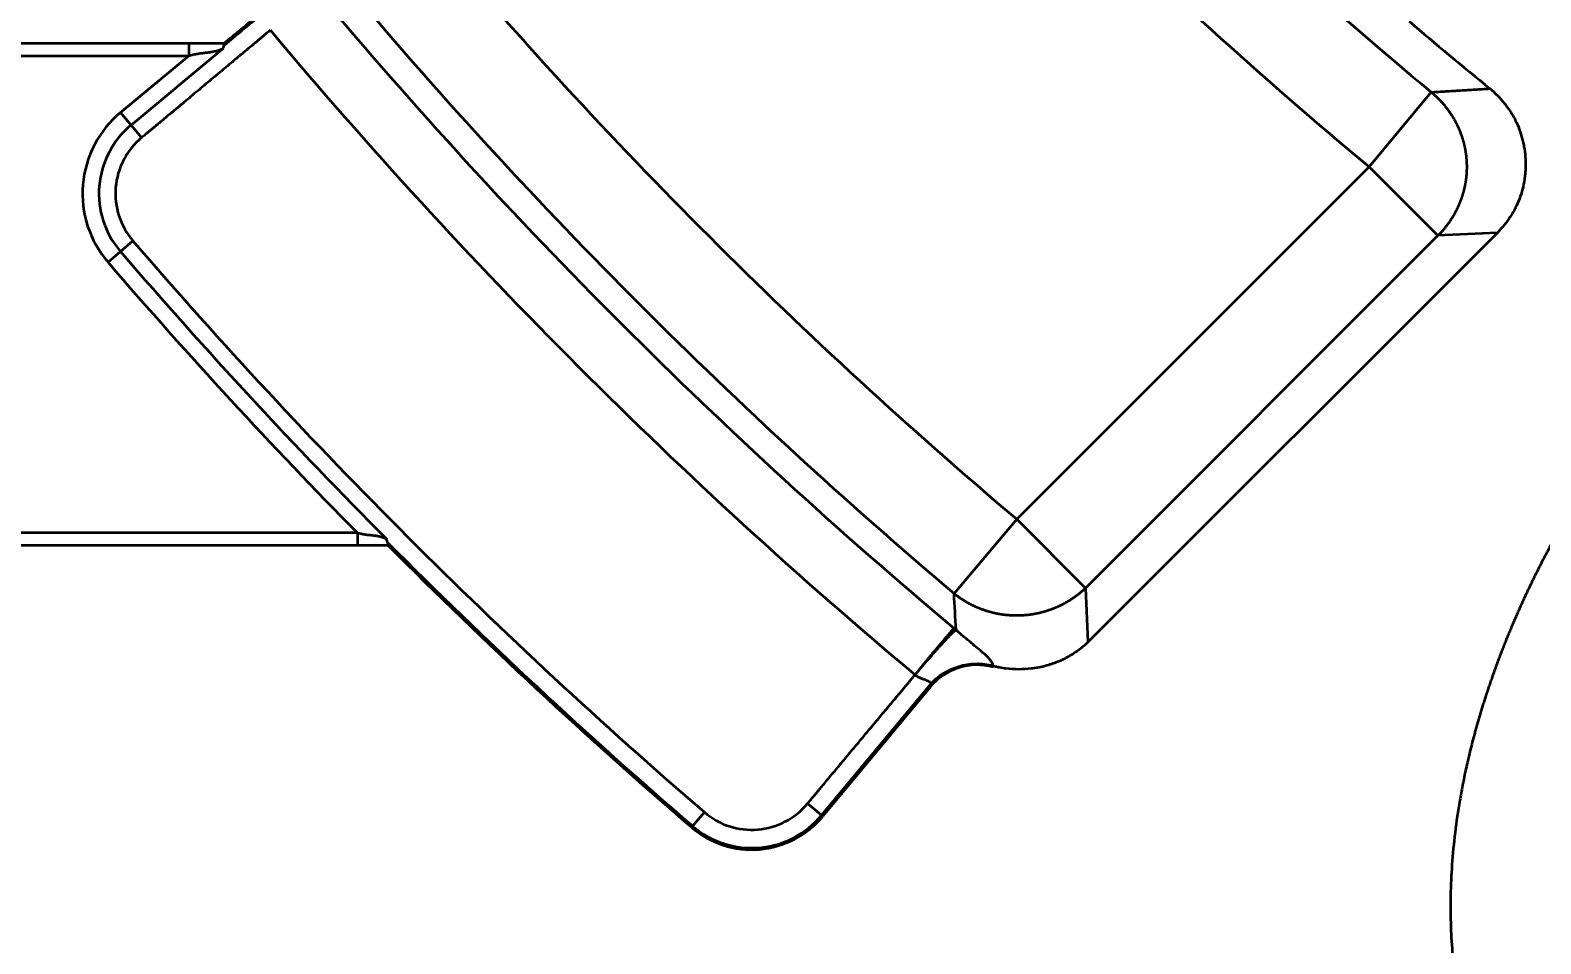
# Model space of a CAD drawing. Header units: millimetres. Extents: x -742 to 742, y -525 to 525.
# Drawn here: x -411.33 to -362.33, y 10.84 to 40.48 of the extents above; entities that cross this region are included whole.
import ezdxf

# ---------------------------------------------------------------- set-up
doc = ezdxf.new("R2010")
doc.units = ezdxf.units.MM
doc.layers.get('0').update_dxf_attribs({"lineweight": 18})
doc.layers.add('尺寸线层', color=3, linetype='Continuous', lineweight=18)
doc.layers.add('粗实线层', color=7, linetype='Continuous', lineweight=35)
doc.styles.add('标准', font='', dxfattribs={"width": 0.667})
doc.styles.get('标准').set_extended_font_data('宋体')
doc.dimstyles.new('标准', dxfattribs={"dimscale": 3, "dimtxt": 3.5, "dimasz": 4, "dimexe": 2, "dimexo": 0, "dimtad": 1, "dimdsep": 46, "dimtxsty": '标准', "dimblk": '_CAXARROW', "dimcen": 0, "dimdle": 6, "dimazin": 2, "dimtfac": 0.707107, "dimtdec": 3, "dimtmove": 2, "dimatfit": 3, "dimfxl": 1, "dimfrac": 2, "dimtolj": 1, "dimarcsym": 1})

# ---------------------------------------------------------------- blocks, each defined once
blk = doc.blocks.new('*X10')
at = {"layer": '尺寸线层', "color": 0, "lineweight": 18}
blk.add_line((-474.916, -11.807), (-474.916, -103.314), dxfattribs=at)
at = {"layer": '尺寸线层', "color": 0, "lineweight": 18, "insert": (-481.954, -93.015), "char_height": 10.5, "width": 41.19614, "attachment_point": 5, "rotation": 90, "line_spacing_factor": 1.15057, "style": '标准'}
blk.add_mtext('\\T1.1;-200', dxfattribs=at)
blk = doc.blocks.new('_CAXARROW')
blk.add_hatch(color=0).paths.add_polyline_path([(0, 0), (-1, 0.125), (-1, -0.125)], flags=0)

msp = doc.modelspace()

# ---------------------------------------------------------------- linework, layer by layer
at = {"layer": '粗实线层'}
for p, q in [((-406.19, 40.047), (-423.916, 40.047)), ((-408.06, 37.403), (-405.066, 39.892)), ((-405.052, 40.047), (-406.19, 40.047)), ((-406.19, 40.047), (-406.19, 39.65)), ((-423.916, 39.65), (-406.19, 39.65)), ((-408.4, 37.814), (-406.19, 39.65)), ((-367.899, 36.044), (-365.887, 38.47)), ((-408.06, 37.403), (-408.4, 37.814)), ((-407.719, 36.993), (-408.06, 37.403)), ((-379.33, 24.613), (-367.899, 36.044)), ((-367.899, 36.044), (-365.67, 33.816)), ((-377.101, 22.384), (-365.67, 33.816)), ((-363.741, 33.911), (-377.024, 20.627)), ((-363.741, 33.911), (-365.67, 33.816)), ((-408.403, 33.297), (-407.998, 33.645)), ((-408.807, 32.949), (-408.403, 33.297)), ((-379.33, 24.613), (-381.364, 22.206)), ((-377.101, 22.384), (-379.33, 24.613)), ((-400.718, 24.17), (-435.716, 24.17)), ((-400.718, 24.17), (-400.718, 23.774)), ((-435.716, 23.774), (-400.718, 23.774)), ((-400.718, 23.774), (-399.731, 23.774)), ((-377.101, 22.384), (-377.024, 20.627)), ((-385.662, 15.014), (-382.145, 19.247)), ((-382.136, 19.173), (-385.621, 14.98)), ((-382.145, 19.247), (-382.136, 19.173)), ((-385.662, 15.014), (-386.117, 15.392)), ((-389.851, 14.664), (-389.465, 15.112)), ((-385.621, 14.98), (-385.662, 15.014)), ((-389.885, 14.623), (-389.851, 14.664))]:
    msp.add_line(p, q, dxfattribs=at)
for centre, radius, start, end in [((-274.916, 148.193), 142.53, 219.66279, 230.3378), ((-274.916, 148.193), 145.681, 219.66279, 230.3378), ((-274.916, 148.193), 161.784, 220.19541, 229.80525), ((-274.916, 148.193), 165.8, 219.94724, 230.05195), ((-274.916, 148.193), 164.936, 220.19541, 229.80525), ((-274.916, 148.193), 141.233, 229.51809, 230.90309), ((-274.916, 148.193), 167.77, 219.94354, 230.05581), ((-406.213, 35.182), 3.422, 129.7278, 220.7201), ((-406.213, 35.182), 2.889, 129.7278, 220.7201), ((-406.213, 35.182), 2.355, 129.7278, 220.7201), ((-274.919, 148.193), 175.588, 220.72007, 229.28058), ((-274.919, 148.193), 176.655, 220.72007, 224.59245), ((-274.919, 148.193), 176.121, 220.72007, 224.8588), ((-274.919, 148.193), 176.179, 224.88873, 229.28058), ((-274.919, 148.193), 176.233, 224.90976, 229.28058), ((-387.928, 16.897), 2.355, 229.2806, 320.2729), ((-387.928, 16.897), 3, 229.2806, 320.2729), ((-387.928, 16.897), 2.946, 229.2806, 320.2729)]:
    msp.add_arc(centre, radius, start, end, dxfattribs=at)
msp.add_ellipse((-380.612, 17.83), major_axis=(-0.229, 2.046), ratio=0.971363, start_param=5.907367, end_param=7.034426, dxfattribs=at)
for points, degree in [([(-405.052, 40.047), (-404.68, 40.357), (-404.305, 40.663), (-403.936, 40.975)], 3), ([(-403.862, 40.967), (-404.255, 40.64), (-404.648, 40.314), (-405.041, 39.987)], 3), ([(-403.542, 40.479), (-404.239, 39.899), (-407.021, 37.573), (-407.719, 36.993)], 2), ([(-381.301, 21.023), (-381.323, 21.418), (-381.344, 21.812), (-381.364, 22.206)], 3), ([(-381.375, 21.086), (-381.351, 21.065), (-381.326, 21.044), (-381.301, 21.023)], 3), ([(-380.096, 19.815), (-380.098, 19.832), (-380.099, 19.849), (-380.1, 19.866)], 3), ([(-386.117, 15.392), (-385.537, 16.089), (-383.211, 18.871), (-382.631, 19.568)], 2)]:
    msp.add_open_spline(points, degree=degree, dxfattribs=at)
for points, knots in [([(-406.19, 39.65), (-406.184, 39.652), (-406.172, 39.656), (-406.147, 39.663), (-406.105, 39.674), (-406.044, 39.689), (-405.97, 39.705), (-405.873, 39.722), (-405.751, 39.74), (-405.605, 39.755), (-405.464, 39.773), (-405.326, 39.803), (-405.215, 39.833), (-405.139, 39.86), (-405.097, 39.877), (-405.076, 39.887), (-405.066, 39.892)], [0, 0, 0, 0, 0.018035, 0.036071, 0.072142, 0.144284, 0.216425, 0.288567, 0.432851, 0.577134, 0.721418, 0.865701, 1.009985, 1.082127, 1.118198, 1.154268, 1.154268, 1.154268, 1.154268]), ([(-405.066, 39.892), (-405.064, 39.911), (-405.06, 39.93), (-405.051, 39.963), (-405.046, 39.978), (-405.043, 39.99)], [0, 0, 0, 0, 0.0506696, 0.0506696, 0.1013393, 0.1013393, 0.1013393, 0.1013393]), ([(-405.043, 39.99), (-405.042, 39.991), (-405.04, 39.994), (-405.037, 39.998), (-405.035, 40.002), (-405.033, 40.005), (-405.031, 40.008), (-405.03, 40.011), (-405.028, 40.013), (-405.027, 40.016), (-405.026, 40.018), (-405.025, 40.02), (-405.024, 40.022), (-405.024, 40.023), (-405.024, 40.025), (-405.023, 40.026), (-405.023, 40.027), (-405.024, 40.028), (-405.024, 40.029), (-405.025, 40.03), (-405.026, 40.031), (-405.027, 40.033), (-405.029, 40.034), (-405.031, 40.035), (-405.032, 40.037), (-405.034, 40.038), (-405.036, 40.039), (-405.038, 40.04), (-405.04, 40.041), (-405.041, 40.042), (-405.043, 40.043), (-405.045, 40.043), (-405.046, 40.044), (-405.048, 40.045), (-405.049, 40.045), (-405.05, 40.046), (-405.051, 40.047), (-405.052, 40.047), (-405.052, 40.047)], [0, 0, 0, 0, 0.00245036, 0.00484121, 0.00717363, 0.00944879, 0.01166785, 0.013832, 0.01594246, 0.0180003, 0.02000644, 0.02196157, 0.02386628, 0.02572102, 0.02752619, 0.02928212, 0.03098913, 0.03264755, 0.03425774, 0.03582011, 0.03733513, 0.04077952, 0.04409994, 0.04729483, 0.05036226, 0.0533001, 0.05610667, 0.05878073, 0.06132142, 0.06372825, 0.06600138, 0.06814127, 0.07014839, 0.07202319, 0.0737661, 0.07537755, 0.076858, 0.07820792, 0.07820792, 0.07820792, 0.07820792]), ([(-365.887, 38.47), (-365.808, 38.475), (-365.649, 38.484), (-365.332, 38.502), (-364.936, 38.526), (-364.459, 38.555), (-364.141, 38.575), (-363.982, 38.585)], [0, 0, 0, 0, 0.238538, 0.477076, 0.954152, 1.431229, 1.908305, 1.908305, 1.908305, 1.908305]), ([(-365.887, 38.47), (-365.88, 38.464), (-365.865, 38.452), (-365.843, 38.433), (-365.821, 38.414), (-365.799, 38.395), (-365.778, 38.375), (-365.757, 38.356), (-365.735, 38.336), (-365.714, 38.316), (-365.694, 38.296), (-365.673, 38.276), (-365.653, 38.256), (-365.633, 38.235), (-365.613, 38.214), (-365.593, 38.193), (-365.573, 38.172), (-365.554, 38.151), (-365.535, 38.13), (-365.516, 38.108), (-365.497, 38.086), (-365.478, 38.065), (-365.46, 38.042), (-365.441, 38.02), (-365.423, 37.998), (-365.406, 37.975), (-365.388, 37.953), (-365.371, 37.93), (-365.353, 37.907), (-365.337, 37.884), (-365.32, 37.861), (-365.303, 37.837), (-365.287, 37.814), (-365.271, 37.79), (-365.255, 37.766), (-365.239, 37.742), (-365.224, 37.718), (-365.209, 37.694), (-365.194, 37.67), (-365.179, 37.645), (-365.164, 37.621), (-365.15, 37.596), (-365.136, 37.571), (-365.122, 37.546), (-365.108, 37.521), (-365.095, 37.496), (-365.082, 37.471), (-365.069, 37.445), (-365.056, 37.42), (-365.044, 37.394), (-365.032, 37.368), (-365.02, 37.343), (-365.008, 37.317), (-364.997, 37.291), (-364.985, 37.264), (-364.974, 37.238), (-364.964, 37.212), (-364.953, 37.185), (-364.943, 37.159), (-364.933, 37.132), (-364.923, 37.106), (-364.913, 37.079), (-364.904, 37.052), (-364.895, 37.025), (-364.886, 36.998), (-364.878, 36.971), (-364.869, 36.944), (-364.861, 36.917), (-364.854, 36.889), (-364.846, 36.862), (-364.839, 36.835), (-364.832, 36.807), (-364.825, 36.78), (-364.818, 36.752), (-364.812, 36.724), (-364.806, 36.697), (-364.8, 36.669), (-364.795, 36.641), (-364.789, 36.613), (-364.784, 36.585), (-364.779, 36.558), (-364.775, 36.53), (-364.771, 36.502), (-364.767, 36.474), (-364.763, 36.445), (-364.759, 36.417), (-364.756, 36.389), (-364.753, 36.361), (-364.75, 36.333), (-364.748, 36.305), (-364.745, 36.276), (-364.744, 36.248), (-364.742, 36.22), (-364.74, 36.192), (-364.739, 36.163), (-364.738, 36.135), (-364.738, 36.107), (-364.737, 36.078), (-364.737, 36.05), (-364.737, 36.022), (-364.737, 35.993), (-364.738, 35.965), (-364.739, 35.937), (-364.74, 35.908), (-364.742, 35.88), (-364.743, 35.852), (-364.745, 35.824), (-364.747, 35.795), (-364.75, 35.767), (-364.752, 35.739), (-364.755, 35.711), (-364.759, 35.683), (-364.762, 35.654), (-364.766, 35.626), (-364.77, 35.598), (-364.774, 35.57), (-364.778, 35.542), (-364.783, 35.514), (-364.788, 35.486), (-364.793, 35.458), (-364.799, 35.431), (-364.805, 35.403), (-364.811, 35.375), (-364.817, 35.347), (-364.823, 35.32), (-364.83, 35.292), (-364.837, 35.265), (-364.844, 35.237), (-364.852, 35.21), (-364.86, 35.182), (-364.868, 35.155), (-364.876, 35.128), (-364.884, 35.101), (-364.893, 35.074), (-364.902, 35.047), (-364.911, 35.02), (-364.921, 34.993), (-364.931, 34.966), (-364.941, 34.939), (-364.951, 34.913), (-364.961, 34.886), (-364.972, 34.86), (-364.983, 34.834), (-364.994, 34.807), (-365.006, 34.781), (-365.017, 34.755), (-365.029, 34.729), (-365.042, 34.703), (-365.054, 34.678), (-365.067, 34.652), (-365.08, 34.627), (-365.093, 34.601), (-365.106, 34.576), (-365.12, 34.551), (-365.133, 34.526), (-365.148, 34.501), (-365.162, 34.476), (-365.176, 34.451), (-365.191, 34.427), (-365.206, 34.402), (-365.221, 34.378), (-365.237, 34.354), (-365.252, 34.329), (-365.268, 34.306), (-365.284, 34.282), (-365.3, 34.258), (-365.317, 34.234), (-365.334, 34.211), (-365.351, 34.188), (-365.368, 34.165), (-365.385, 34.142), (-365.403, 34.119), (-365.421, 34.096), (-365.438, 34.074), (-365.457, 34.051), (-365.475, 34.029), (-365.494, 34.007), (-365.512, 33.985), (-365.532, 33.963), (-365.551, 33.942), (-365.57, 33.92), (-365.59, 33.899), (-365.61, 33.878), (-365.63, 33.857), (-365.65, 33.836), (-365.663, 33.823), (-365.67, 33.816)], [0, 0, 0, 0, 0.028941, 0.057872, 0.086793, 0.115704, 0.144603, 0.173493, 0.202372, 0.231241, 0.2601, 0.288948, 0.317786, 0.346613, 0.37543, 0.404237, 0.433033, 0.461819, 0.490594, 0.519359, 0.548114, 0.576858, 0.605592, 0.634315, 0.663028, 0.691731, 0.720423, 0.749106, 0.777778, 0.80644, 0.835091, 0.863733, 0.892365, 0.920987, 0.949598, 0.978201, 1.006793, 1.035377, 1.06395, 1.092515, 1.12107, 1.149616, 1.178154, 1.206683, 1.235204, 1.263716, 1.29222, 1.320717, 1.349206, 1.377688, 1.406162, 1.43463, 1.463091, 1.491546, 1.519995, 1.548437, 1.576874, 1.605304, 1.63373, 1.66215, 1.690564, 1.718974, 1.747378, 1.775778, 1.804173, 1.832564, 1.86095, 1.889332, 1.91771, 1.946083, 1.974453, 2.002819, 2.031182, 2.059541, 2.087896, 2.116248, 2.144597, 2.172943, 2.201286, 2.229626, 2.257964, 2.286299, 2.314632, 2.342963, 2.371292, 2.399618, 2.427943, 2.456267, 2.484589, 2.51291, 2.541231, 2.56955, 2.597869, 2.626188, 2.654506, 2.682825, 2.711145, 2.739464, 2.767785, 2.796107, 2.82443, 2.852755, 2.881082, 2.90941, 2.93774, 2.966072, 2.994407, 3.022744, 3.051084, 3.079426, 3.107772, 3.13612, 3.164472, 3.192827, 3.221185, 3.249547, 3.277913, 3.306283, 3.334656, 3.363034, 3.391415, 3.419802, 3.448192, 3.476588, 3.504988, 3.533393, 3.561803, 3.590218, 3.618638, 3.647064, 3.675496, 3.703934, 3.732377, 3.760827, 3.789283, 3.817746, 3.846216, 3.874692, 3.903176, 3.931667, 3.960167, 3.988674, 4.017189, 4.045712, 4.074245, 4.102786, 4.131336, 4.159895, 4.188463, 4.217041, 4.245629, 4.274227, 4.302834, 4.331451, 4.360078, 4.388716, 4.417364, 4.446022, 4.47469, 4.503369, 4.532058, 4.560758, 4.589469, 4.61819, 4.646921, 4.675664, 4.704416, 4.73318, 4.761954, 4.790739, 4.819535, 4.848342, 4.877159, 4.905987, 4.934825, 4.963674, 4.992534, 5.021405, 5.050286, 5.079178, 5.108081, 5.136994, 5.165918, 5.194853, 5.223799, 5.252755, 5.252755, 5.252755, 5.252755]), ([(-363.982, 38.585), (-363.897, 38.514), (-363.816, 38.439), (-363.662, 38.284), (-363.589, 38.202), (-363.452, 38.032), (-363.387, 37.944), (-363.297, 37.805), (-363.268, 37.757), (-363.213, 37.661), (-363.187, 37.613), (-363.113, 37.466), (-363.07, 37.366), (-362.993, 37.162), (-362.96, 37.057), (-362.919, 36.898), (-362.907, 36.844), (-362.884, 36.736), (-362.875, 36.681), (-362.85, 36.518), (-362.839, 36.409), (-362.827, 36.19), (-362.827, 36.081), (-362.834, 35.916), (-362.838, 35.861), (-362.846, 35.779), (-362.849, 35.751), (-362.855, 35.696), (-362.874, 35.56), (-362.901, 35.426), (-362.956, 35.215), (-362.988, 35.111), (-363.066, 34.907), (-363.11, 34.806), (-363.173, 34.683), (-363.186, 34.659), (-363.213, 34.61), (-363.254, 34.538), (-363.297, 34.468), (-363.387, 34.33), (-363.452, 34.242), (-363.59, 34.071), (-363.663, 33.989), (-363.741, 33.911)], [0, 0, 0, 0, 0.329256, 0.329256, 0.658513, 0.658513, 0.987769, 0.987769, 1.152397, 1.152397, 1.317025, 1.317025, 1.646282, 1.646282, 1.975538, 1.975538, 2.140166, 2.140166, 2.304794, 2.304794, 2.634051, 2.634051, 2.963307, 2.963307, 3.127935, 3.127935, 3.210249, 3.210249, 3.292563, 3.62182, 3.62182, 3.951076, 3.951076, 4.280332, 4.280332, 4.362646, 4.362646, 4.444961, 4.609589, 4.609589, 4.938845, 4.938845, 5.268101, 5.268101, 5.268101, 5.268101]), ([(-360.199, 26.77), (-360.218, 26.743), (-360.254, 26.69), (-360.307, 26.609), (-360.361, 26.529), (-360.414, 26.449), (-360.467, 26.368), (-360.519, 26.288), (-360.571, 26.208), (-360.623, 26.128), (-360.675, 26.047), (-360.726, 25.967), (-360.777, 25.887), (-360.828, 25.807), (-360.878, 25.726), (-360.928, 25.646), (-360.978, 25.566), (-361.027, 25.486), (-361.076, 25.406), (-361.125, 25.326), (-361.173, 25.246), (-361.221, 25.166), (-361.269, 25.086), (-361.317, 25.006), (-361.364, 24.926), (-361.411, 24.846), (-361.458, 24.766), (-361.504, 24.686), (-361.55, 24.606), (-361.596, 24.527), (-361.641, 24.447), (-361.686, 24.367), (-361.731, 24.287), (-361.775, 24.208), (-361.82, 24.128), (-361.863, 24.049), (-361.907, 23.969), (-361.95, 23.89), (-361.993, 23.81), (-362.036, 23.731), (-362.078, 23.652), (-362.12, 23.572), (-362.162, 23.493), (-362.203, 23.414), (-362.245, 23.335), (-362.285, 23.256), (-362.326, 23.176), (-362.366, 23.097), (-362.406, 23.018), (-362.446, 22.94), (-362.485, 22.861), (-362.524, 22.782), (-362.563, 22.703), (-362.601, 22.625), (-362.639, 22.546), (-362.677, 22.467), (-362.715, 22.389), (-362.752, 22.31), (-362.789, 22.232), (-362.826, 22.154), (-362.862, 22.076), (-362.898, 21.997), (-362.934, 21.919), (-362.969, 21.841), (-363.005, 21.763), (-363.04, 21.685), (-363.074, 21.607), (-363.108, 21.53), (-363.142, 21.452), (-363.176, 21.374), (-363.21, 21.297), (-363.243, 21.219), (-363.276, 21.142), (-363.308, 21.065), (-363.34, 20.987), (-363.372, 20.91), (-363.404, 20.833), (-363.436, 20.756), (-363.467, 20.679), (-363.497, 20.602), (-363.528, 20.525), (-363.558, 20.449), (-363.588, 20.372), (-363.618, 20.296), (-363.647, 20.219), (-363.676, 20.143), (-363.705, 20.067), (-363.734, 19.99), (-363.762, 19.914), (-363.79, 19.838), (-363.817, 19.762), (-363.845, 19.687), (-363.872, 19.611), (-363.899, 19.535), (-363.925, 19.46), (-363.951, 19.384), (-363.977, 19.309), (-364.003, 19.234), (-364.028, 19.159), (-364.053, 19.084), (-364.078, 19.009), (-364.103, 18.934), (-364.127, 18.859), (-364.151, 18.784), (-364.175, 18.71), (-364.198, 18.635), (-364.221, 18.561), (-364.244, 18.487), (-364.267, 18.413), (-364.289, 18.339), (-364.311, 18.265), (-364.333, 18.191), (-364.354, 18.117), (-364.376, 18.044), (-364.397, 17.97), (-364.417, 17.897), (-364.438, 17.824), (-364.458, 17.751), (-364.478, 17.678), (-364.497, 17.605), (-364.563, 17.358), (-364.666, 16.948), (-364.792, 16.387), (-364.896, 15.864), (-365.017, 15.179), (-365.138, 14.325), (-365.261, 12.962), (-365.285, 11.327), (-365.142, 9.832), (-364.966, 8.819), (-364.84, 8.233), (-364.675, 7.58), (-364.456, 6.857), (-364.201, 6.16), (-363.955, 5.576), (-363.729, 5.095), (-363.442, 4.54), (-363.096, 3.947), (-362.757, 3.433), (-362.487, 3.053), (-362.272, 2.768), (-362.031, 2.464), (-361.767, 2.153), (-361.493, 1.849), (-361.219, 1.565), (-360.954, 1.306), (-360.757, 1.122), (-360.626, 1.004), (-360.558, 0.943), (-360.489, 0.882), (-360.419, 0.822), (-360.348, 0.761), (-360.277, 0.7), (-360.204, 0.639), (-360.13, 0.578), (-360.055, 0.517), (-359.979, 0.456), (-359.902, 0.395), (-359.824, 0.335), (-359.745, 0.274), (-359.665, 0.213), (-359.584, 0.153), (-359.502, 0.092), (-359.419, 0.032), (-359.335, -0.028), (-359.25, -0.088), (-359.164, -0.148), (-359.076, -0.208), (-358.988, -0.267), (-358.899, -0.327), (-358.809, -0.386), (-358.717, -0.444), (-358.625, -0.503), (-358.531, -0.561), (-358.437, -0.619), (-358.341, -0.676), (-358.244, -0.734), (-358.147, -0.791), (-358.048, -0.847), (-357.981, -0.884), (-357.948, -0.903)], [0, 0, 0, 0, 0.096826, 0.193475, 0.289945, 0.386237, 0.48235, 0.578283, 0.674038, 0.769613, 0.865008, 0.960224, 1.055259, 1.150114, 1.244788, 1.339282, 1.433595, 1.527727, 1.621678, 1.715448, 1.809036, 1.902443, 1.995668, 2.088711, 2.181573, 2.274252, 2.36675, 2.459065, 2.551198, 2.643149, 2.734917, 2.826503, 2.917906, 3.009127, 3.100165, 3.191021, 3.281694, 3.372185, 3.462492, 3.552617, 3.64256, 3.732319, 3.821896, 3.91129, 4.000502, 4.08953, 4.178376, 4.26704, 4.355521, 4.443819, 4.531935, 4.619868, 4.707619, 4.795187, 4.882573, 4.969777, 5.056798, 5.143637, 5.230294, 5.31677, 5.403063, 5.489174, 5.575103, 5.66085, 5.746414, 5.831796, 5.916995, 6.002011, 6.086844, 6.171494, 6.25596, 6.340242, 6.424342, 6.508257, 6.591989, 6.675536, 6.7589, 6.84208, 6.925075, 7.007887, 7.090514, 7.172957, 7.255216, 7.337291, 7.419182, 7.500888, 7.58241, 7.663748, 7.744902, 7.825872, 7.906658, 7.987259, 8.067677, 8.147911, 8.22796, 8.307827, 8.387509, 8.467008, 8.546323, 8.625455, 8.704403, 8.783169, 8.861751, 8.94015, 9.018366, 9.0964, 9.174251, 9.251919, 9.329406, 9.40671, 9.483831, 9.560771, 9.63753, 9.714106, 9.790502, 9.866716, 9.942749, 10.0186, 10.094272, 10.169762, 10.245073, 10.861133, 11.436184, 11.970043, 12.462598, 13.521082, 14.557747, 16.566235, 18.419071, 19.051601, 19.651286, 20.217772, 21.069764, 21.918954, 22.440259, 22.971345, 23.51204, 24.316441, 25.030227, 25.357621, 25.714982, 26.102319, 26.519619, 26.937483, 27.331811, 27.702567, 28.049733, 28.140151, 28.231334, 28.323284, 28.415999, 28.509481, 28.603729, 28.698744, 28.794525, 28.891073, 28.988387, 29.086466, 29.185311, 29.28492, 29.385293, 29.486429, 29.588327, 29.690985, 29.794402, 29.898577, 30.003507, 30.109191, 30.215626, 30.32281, 30.430741, 30.539415, 30.648829, 30.75898, 30.869864, 30.981477, 31.093816, 31.206875, 31.320649, 31.435134, 31.435134, 31.435134, 31.435134]), ([(-399.762, 23.963), (-399.771, 23.968), (-399.788, 23.977), (-399.823, 23.993), (-399.886, 24.019), (-399.978, 24.046), (-400.095, 24.071), (-400.215, 24.086), (-400.338, 24.095), (-400.443, 24.108), (-400.527, 24.123), (-400.591, 24.136), (-400.644, 24.149), (-400.681, 24.16), (-400.702, 24.166), (-400.713, 24.169), (-400.718, 24.17)], [0, 0, 0, 0, 0.0307309, 0.0614618, 0.1229236, 0.2458472, 0.3687709, 0.4916945, 0.6146181, 0.7375417, 0.7990035, 0.8604653, 0.9219271, 0.9526581, 0.9680235, 0.983389, 0.983389, 0.983389, 0.983389]), ([(-399.738, 23.857), (-399.74, 23.864), (-399.742, 23.872), (-399.747, 23.888), (-399.75, 23.896), (-399.755, 23.914), (-399.757, 23.924), (-399.761, 23.943), (-399.762, 23.953), (-399.762, 23.963)], [0, 0, 0, 0, 0.0272175, 0.0272175, 0.054435, 0.054435, 0.0816525, 0.0816525, 0.10887, 0.10887, 0.10887, 0.10887]), ([(-399.731, 23.774), (-399.729, 23.778), (-399.727, 23.783), (-399.724, 23.793), (-399.723, 23.798), (-399.723, 23.811), (-399.723, 23.818), (-399.727, 23.831), (-399.729, 23.836), (-399.733, 23.846), (-399.735, 23.851), (-399.739, 23.858)], [0, 0, 0, 0, 0.02201242, 0.02201242, 0.04402485, 0.04402485, 0.06603727, 0.06603727, 0.07704348, 0.07704348, 0.08804969, 0.08804969, 0.08804969, 0.08804969]), ([(-381.364, 22.206), (-381.356, 22.2), (-381.341, 22.187), (-381.318, 22.17), (-381.295, 22.152), (-381.271, 22.135), (-381.248, 22.117), (-381.224, 22.1), (-381.201, 22.084), (-381.177, 22.067), (-381.153, 22.051), (-381.128, 22.035), (-381.104, 22.019), (-381.08, 22.003), (-381.055, 21.988), (-381.03, 21.972), (-381.006, 21.958), (-380.981, 21.943), (-380.955, 21.928), (-380.93, 21.914), (-380.905, 21.9), (-380.879, 21.886), (-380.854, 21.872), (-380.828, 21.859), (-380.802, 21.846), (-380.776, 21.833), (-380.75, 21.82), (-380.724, 21.808), (-380.698, 21.796), (-380.672, 21.784), (-380.645, 21.772), (-380.619, 21.761), (-380.592, 21.749), (-380.565, 21.739), (-380.538, 21.728), (-380.512, 21.717), (-380.485, 21.707), (-380.457, 21.697), (-380.43, 21.687), (-380.403, 21.678), (-380.376, 21.668), (-380.348, 21.659), (-380.321, 21.65), (-380.293, 21.642), (-380.266, 21.634), (-380.238, 21.626), (-380.21, 21.618), (-380.182, 21.61), (-380.154, 21.603), (-380.127, 21.596), (-380.099, 21.589), (-380.071, 21.582), (-380.042, 21.576), (-380.014, 21.57), (-379.986, 21.564), (-379.958, 21.558), (-379.929, 21.553), (-379.901, 21.548), (-379.873, 21.543), (-379.844, 21.539), (-379.816, 21.534), (-379.787, 21.53), (-379.759, 21.526), (-379.73, 21.523), (-379.702, 21.519), (-379.673, 21.516), (-379.644, 21.514), (-379.616, 21.511), (-379.587, 21.509), (-379.558, 21.507), (-379.53, 21.505), (-379.501, 21.503), (-379.472, 21.502), (-379.444, 21.501), (-379.415, 21.5), (-379.386, 21.499), (-379.357, 21.499), (-379.329, 21.499), (-379.3, 21.499), (-379.271, 21.5), (-379.242, 21.5), (-379.214, 21.501), (-379.185, 21.503), (-379.156, 21.504), (-379.127, 21.506), (-379.099, 21.508), (-379.07, 21.51), (-379.041, 21.512), (-379.013, 21.515), (-378.984, 21.518), (-378.956, 21.521), (-378.927, 21.525), (-378.898, 21.528), (-378.87, 21.532), (-378.842, 21.537), (-378.813, 21.541), (-378.785, 21.546), (-378.756, 21.551), (-378.728, 21.556), (-378.7, 21.561), (-378.672, 21.567), (-378.644, 21.573), (-378.615, 21.579), (-378.587, 21.586), (-378.559, 21.593), (-378.531, 21.599), (-378.504, 21.607), (-378.476, 21.614), (-378.448, 21.622), (-378.42, 21.63), (-378.393, 21.638), (-378.365, 21.646), (-378.338, 21.655), (-378.31, 21.664), (-378.283, 21.673), (-378.256, 21.682), (-378.228, 21.692), (-378.201, 21.702), (-378.174, 21.712), (-378.147, 21.722), (-378.121, 21.733), (-378.094, 21.744), (-378.067, 21.755), (-378.041, 21.766), (-378.014, 21.778), (-377.988, 21.79), (-377.962, 21.802), (-377.936, 21.814), (-377.909, 21.826), (-377.884, 21.839), (-377.858, 21.852), (-377.832, 21.865), (-377.806, 21.879), (-377.781, 21.892), (-377.756, 21.906), (-377.73, 21.92), (-377.705, 21.935), (-377.68, 21.949), (-377.655, 21.964), (-377.63, 21.979), (-377.606, 21.994), (-377.581, 22.01), (-377.557, 22.025), (-377.533, 22.041), (-377.509, 22.058), (-377.485, 22.074), (-377.461, 22.09), (-377.437, 22.107), (-377.414, 22.124), (-377.39, 22.141), (-377.367, 22.159), (-377.344, 22.177), (-377.321, 22.194), (-377.299, 22.212), (-377.276, 22.231), (-377.254, 22.249), (-377.231, 22.268), (-377.209, 22.287), (-377.187, 22.306), (-377.166, 22.325), (-377.144, 22.345), (-377.123, 22.364), (-377.108, 22.378), (-377.101, 22.384)], [0, 0, 0, 0, 0.029345, 0.058673, 0.087985, 0.117282, 0.146562, 0.175827, 0.205076, 0.23431, 0.263529, 0.292733, 0.321921, 0.351095, 0.380255, 0.409399, 0.43853, 0.467647, 0.496749, 0.525838, 0.554914, 0.583976, 0.613024, 0.64206, 0.671083, 0.700093, 0.729091, 0.758076, 0.787049, 0.816011, 0.84496, 0.873898, 0.902825, 0.931741, 0.960645, 0.989539, 1.018423, 1.047296, 1.076159, 1.105012, 1.133856, 1.162689, 1.191514, 1.22033, 1.249136, 1.277934, 1.306724, 1.335505, 1.364279, 1.393045, 1.421803, 1.450553, 1.479297, 1.508034, 1.536764, 1.565488, 1.594205, 1.622917, 1.651622, 1.680323, 1.709018, 1.737708, 1.766393, 1.795073, 1.823749, 1.852421, 1.881089, 1.909753, 1.938414, 1.967072, 1.995727, 2.024379, 2.053028, 2.081676, 2.110321, 2.138965, 2.167606, 2.196247, 2.224887, 2.253525, 2.282164, 2.310801, 2.339439, 2.368077, 2.396715, 2.425354, 2.453993, 2.482634, 2.511276, 2.539919, 2.568565, 2.597212, 2.625861, 2.654513, 2.683168, 2.711826, 2.740487, 2.769151, 2.797819, 2.826491, 2.855167, 2.883848, 2.912533, 2.941223, 2.969918, 2.998618, 3.027324, 3.056035, 3.084753, 3.113476, 3.142206, 3.170943, 3.199687, 3.228438, 3.257196, 3.285961, 3.314735, 3.343516, 3.372306, 3.401104, 3.429911, 3.458726, 3.487551, 3.516385, 3.545228, 3.574081, 3.602944, 3.631817, 3.660701, 3.689595, 3.7185, 3.747415, 3.776342, 3.80528, 3.83423, 3.863191, 3.892164, 3.92115, 3.950147, 3.979158, 4.00818, 4.037216, 4.066265, 4.095327, 4.124402, 4.153491, 4.182594, 4.21171, 4.240841, 4.269986, 4.299145, 4.328319, 4.357508, 4.386711, 4.41593, 4.445164, 4.474413, 4.503678, 4.532959, 4.562255, 4.591567, 4.620896, 4.65024, 4.65024, 4.65024, 4.65024]), ([(-381.375, 21.086), (-381.376, 21.085), (-381.378, 21.083), (-381.38, 21.079), (-381.383, 21.076), (-381.386, 21.072), (-381.389, 21.069), (-381.393, 21.065), (-381.396, 21.06), (-381.4, 21.056), (-381.404, 21.052), (-381.408, 21.047), (-381.412, 21.042), (-381.416, 21.036), (-381.421, 21.031), (-381.426, 21.025), (-381.43, 21.02), (-381.436, 21.014), (-381.441, 21.007), (-381.446, 21.001), (-381.452, 20.994), (-381.458, 20.987), (-381.464, 20.98), (-381.47, 20.973), (-381.476, 20.965), (-381.482, 20.958), (-381.489, 20.95), (-381.496, 20.941), (-381.503, 20.933), (-381.51, 20.924), (-381.518, 20.916), (-381.525, 20.907), (-381.533, 20.897), (-381.541, 20.888), (-381.549, 20.878), (-381.557, 20.868), (-381.565, 20.858), (-381.574, 20.848), (-381.583, 20.838), (-381.592, 20.827), (-381.601, 20.816), (-381.61, 20.805), (-381.62, 20.794), (-381.629, 20.782), (-381.639, 20.771), (-381.649, 20.759), (-381.659, 20.747), (-381.669, 20.734), (-381.68, 20.722), (-381.69, 20.709), (-381.701, 20.697), (-381.712, 20.684), (-381.723, 20.67), (-381.734, 20.657), (-381.745, 20.644), (-381.757, 20.63), (-381.768, 20.616), (-381.78, 20.602), (-381.792, 20.588), (-381.809, 20.568), (-381.842, 20.529), (-381.89, 20.472), (-381.942, 20.41), (-381.993, 20.349), (-382.043, 20.29), (-382.097, 20.225), (-382.145, 20.167), (-382.184, 20.12), (-382.215, 20.082), (-382.24, 20.053), (-382.264, 20.022), (-382.289, 19.992), (-382.315, 19.961), (-382.34, 19.929), (-382.366, 19.898), (-382.392, 19.866), (-382.418, 19.833), (-382.444, 19.801), (-382.471, 19.768), (-382.497, 19.735), (-382.524, 19.702), (-382.551, 19.669), (-382.578, 19.635), (-382.605, 19.602), (-382.622, 19.579), (-382.631, 19.568)], [0, 0, 0, 0, 0.015437, 0.030934, 0.046492, 0.062109, 0.077785, 0.093519, 0.109311, 0.125159, 0.141064, 0.157024, 0.173039, 0.189108, 0.20523, 0.221405, 0.237631, 0.253908, 0.270235, 0.286611, 0.303035, 0.319507, 0.336024, 0.352588, 0.369195, 0.385846, 0.40254, 0.419275, 0.43605, 0.452865, 0.469718, 0.486609, 0.503535, 0.520497, 0.537492, 0.554521, 0.571581, 0.588671, 0.605791, 0.622939, 0.640114, 0.657314, 0.67454, 0.691788, 0.709058, 0.726349, 0.74366, 0.760989, 0.778335, 0.795696, 0.813072, 0.830461, 0.847861, 0.865273, 0.882693, 0.900121, 0.917555, 0.934995, 0.952438, 0.969884, 1.009634, 1.092477, 1.168592, 1.216186, 1.289643, 1.355675, 1.41433, 1.465684, 1.494274, 1.523044, 1.551985, 1.58109, 1.610349, 1.639753, 1.669293, 1.698959, 1.728742, 1.758631, 1.788617, 1.818691, 1.848841, 1.879058, 1.909333, 1.939653, 1.97001, 1.97001, 1.97001, 1.97001]), ([(-382.631, 19.568), (-382.562, 19.65), (-382.49, 19.734), (-382.345, 19.903), (-382.272, 19.988), (-382.127, 20.155), (-382.055, 20.237), (-381.916, 20.394), (-381.849, 20.469), (-381.725, 20.607), (-381.666, 20.67), (-381.561, 20.782), (-381.514, 20.831), (-381.432, 20.912), (-381.397, 20.945), (-381.34, 20.995), (-381.318, 21.013), (-381.301, 21.023)], [0, 0, 0, 0, 0.2467, 0.2467, 0.493401, 0.493401, 0.740101, 0.740101, 0.986802, 0.986802, 1.233502, 1.233502, 1.480203, 1.480203, 1.726903, 1.726903, 1.973604, 1.973604, 1.973604, 1.973604]), ([(-380.1, 19.866), (-380.102, 19.881), (-380.109, 19.911), (-380.135, 19.972), (-380.211, 20.085), (-380.37, 20.236), (-380.596, 20.426), (-380.797, 20.593), (-380.992, 20.756), (-381.163, 20.903), (-381.254, 20.983), (-381.3, 21.024)], [0, 0, 0, 0, 0.105324, 0.210648, 0.421295, 0.84259, 1.053238, 1.263885, 1.474533, 1.579857, 1.68518, 1.68518, 1.68518, 1.68518]), ([(-377.024, 20.627), (-377.123, 20.53), (-377.228, 20.441), (-377.448, 20.278), (-377.564, 20.205), (-377.745, 20.107), (-377.807, 20.076), (-377.933, 20.018), (-377.996, 19.991), (-378.189, 19.917), (-378.32, 19.876), (-378.52, 19.827), (-378.587, 19.812), (-378.688, 19.794), (-378.722, 19.788), (-378.791, 19.778), (-378.825, 19.773), (-378.997, 19.753), (-379.134, 19.745), (-379.408, 19.745), (-379.545, 19.753), (-379.749, 19.778), (-379.817, 19.789), (-379.919, 19.808), (-379.953, 19.815), (-380.021, 19.83), (-380.055, 19.837), (-380.088, 19.846)], [0, 0, 0, 0, 0.412551, 0.412551, 0.825102, 0.825102, 1.031378, 1.031378, 1.237653, 1.237653, 1.650204, 1.650204, 1.85648, 1.85648, 1.959618, 1.959618, 2.062755, 2.062755, 2.475306, 2.475306, 2.887857, 2.887857, 3.094133, 3.094133, 3.197271, 3.197271, 3.300408, 3.300408, 3.300408, 3.300408]), ([(-382.145, 19.247), (-381.895, 19.531), (-381.568, 19.734), (-381.034, 19.895), (-380.756, 19.941), (-380.473, 19.928), (-380.286, 19.907), (-380.193, 19.89), (-380.1, 19.866)], [0, 0, 0, 0, 1.12102, 1.12102, 1.68153, 1.961785, 1.961785, 2.24204, 2.24204, 2.24204, 2.24204]), ([(-382.631, 19.568), (-382.616, 19.556), (-382.584, 19.535), (-382.519, 19.496), (-382.436, 19.458), (-382.347, 19.425), (-382.238, 19.388), (-382.158, 19.352), (-382.131, 19.308), (-382.133, 19.276), (-382.14, 19.257), (-382.145, 19.247)], [0, 0, 0, 0, 0.0394512, 0.0789022, 0.157804, 0.2367059, 0.3156078, 0.4734115, 0.5523134, 0.5917643, 0.6312153, 0.6312153, 0.6312153, 0.6312153])]:
    msp.add_open_spline(points, degree=3, knots=knots, dxfattribs=at)

# ---------------------------------------------------------------- dimensions: what is measured, and where the dimension line sits
at = {"layer": '尺寸线层', "lineweight": 18}
dim = msp.add_ordinate_dim(feature_location=(-474.916, -11.807), offset=(0, -81.207), dtype=1, origin=(-274.916, 148.193), dimstyle='标准', override={"dimsah": 1, "dimclre": 0, "dimtfill": 1, "dimtzin": 8}, dxfattribs=at)
dim.commit()
dim.dimension.update_dxf_attribs({"geometry": '*X10', "text_midpoint": (-481.954, -93.015)})

doc.saveas('drawing.dxf')
